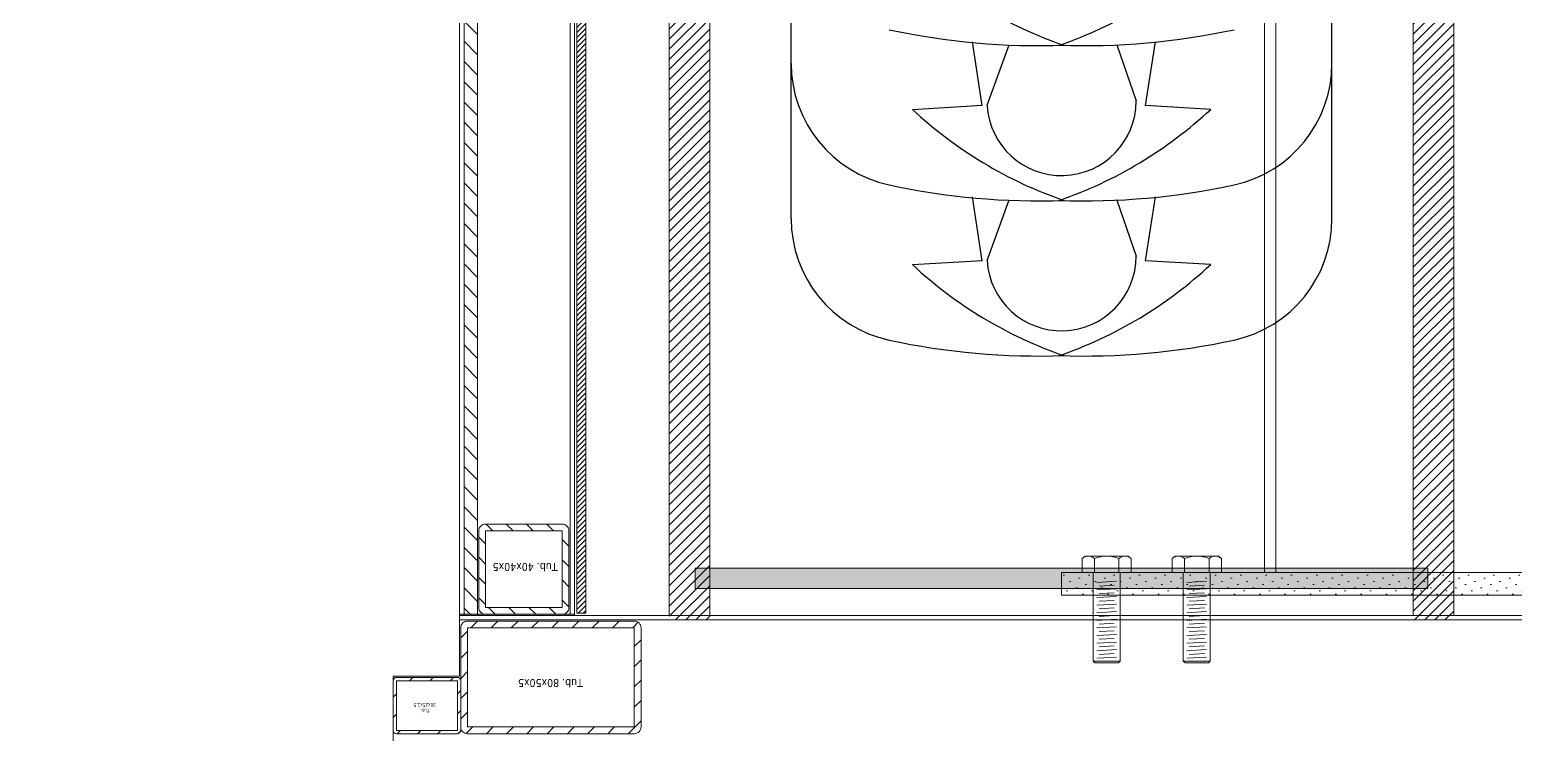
# Model space of a CAD drawing. Header units: millimetres. Extents: x -853320 to 19484, y -510814 to 9708.
# Drawn here: x 3050 to 3709, y 3113 to 3426 of the extents above; entities that cross this region are included whole.
import ezdxf
from ezdxf import colors
from ezdxf.entities.mleader import LeaderData, LeaderLine
from ezdxf.math import Vec2, Vec3

# ---------------------------------------------------------------- set-up
doc = ezdxf.new("R2010")
doc.units = ezdxf.units.MM
doc.linetypes.add('TRATTEGGIATA2', pattern=[9.525, 6.35, -3.175])
for name, color, linetype, lineweight in [('F_ARREDI', 7, 'Continuous', 5), ('F_ELETTRODOMESTICI', 40, 'Continuous', 5), ('F_ESCURSORI_slider', 7, 'Continuous', 0), ('F_MINERAL WALL', 6, 'Continuous', 5), ('F_MULTI laminato OPACO', 1, 'Continuous', 5), ('F_RIV.to PARETI e SOFFITTO_slider', 7, 'Continuous', 5)]:
    doc.layers.add(name, color=color, linetype=linetype, lineweight=lineweight)
doc.layers.add('F_PARETI_slider', color=1, linetype='Continuous', lineweight=5, true_color=0xff0000)
doc.layers.add('VESTIARIO - clothing', color=185, linetype='Continuous')
doc.styles.add('DANZI-DIDASCALIE', font='Yu Gothic UI Light.ttf', dxfattribs={"height": 30})
doc.styles.add('Tahoma', font='tahoma.ttf')

# ---------------------------------------------------------------- blocks, each defined once
blk = doc.blocks.new('_Dot')
at = {"color": 0, "linetype": 'ByBlock', "lineweight": -2}
blk.add_line((-0.5, 0), (-1, 0), dxfattribs=at)
at = {"color": 0, "linetype": 'ByBlock', "const_width": 0.5}
blk.add_lwpolyline([(-0.25, 0, 1), (0.25, 0, 1)], format="xyb", close=True, dxfattribs=at)
blk = doc.blocks.new('RIV.to_pareti e soffitto_slider_bagno_camera doppia_rev.01_pianta')
at = {"layer": 'F_MULTI laminato OPACO', "color": 3}
blk.add_lwpolyline([(20001.13, 21800.66), (17187.13, 21800.66), (17187.13, 22976.66), (20001.13, 22976.66)], close=True, dxfattribs=at)
blk = doc.blocks.new('ARMADIO_camera master_sol.C_pianta')
at = {"layer": 'F_MULTI laminato OPACO', "transparency": 33554508}
h = blk.add_hatch(dxfattribs=at)
h.set_pattern_fill('ANSI31', color=256)
h.set_pattern_definition([(45, (2382, -6e-09), (-2.24506403, 2.24506403), [])])
h.paths.add_polyline_path([(719908.42, 531638.1), (719890.42, 531638.1), (719890.42, 531056.1), (719908.42, 531056.1)])
h = blk.add_hatch(dxfattribs=at)
h.set_pattern_fill('ANSI31', color=256)
h.set_pattern_definition([(45, (2382, 0), (-2.24506403, 2.24506403), [])])
h.paths.add_polyline_path([(720238.42, 531638.1), (720220.42, 531638.1), (720220.42, 531056.1), (720238.42, 531056.1)])
h = blk.add_hatch(color=256, dxfattribs=at)
h.dxf.hatch_style = 1
h.paths.add_polyline_path([(719901.92, 531615.1), (720226.92, 531615.1), (720226.92, 531624.1), (719901.92, 531624.1)])
at = {"layer": 'F_MULTI laminato OPACO'}
for points in [[(719890.42, 531636.1), (719908.42, 531636.1), (719908.42, 531056.1), (719890.42, 531056.1)], [(720220.42, 531636.1), (719908.42, 531636.1), (719908.42, 531056.1), (720220.42, 531056.1)], [(720220.42, 531636.1), (720238.42, 531636.1), (720238.42, 531056.1), (720220.42, 531056.1)], [(719901.92, 531615.1), (720226.92, 531615.1), (720226.92, 531624.1), (719901.92, 531624.1)], [(720220.42, 531615.1), (719908.42, 531615.1), (719908.42, 531067.1), (720220.42, 531067.1)], [(720220.42, 531615.1), (719908.42, 531615.1), (719908.42, 531067.1), (720220.42, 531067.1)]]:
    blk.add_lwpolyline(points, close=True, dxfattribs=at)
at = {"layer": 'VESTIARIO - clothing', "color": 3}
for p, q in [((719998.26, 531480.46), (720027.21, 531478.8)), ((720027.21, 531478.8), (720022.8, 531450.47)), ((720087.78, 531451.93), (720097.5, 531478.8)), ((720099.57, 531478.8), (720103.98, 531450.47)), ((720130.58, 531480.46), (720099.59, 531478.68)), ((720039.96, 531451.88), (720031.32, 531476.73)), ((719944.51, 531460.17), (719944.51, 531391.33)), ((720184.34, 531460.17), (720184.34, 531391.33)), ((719998.26, 531411.62), (720027.21, 531409.95)), ((720027.21, 531409.95), (720022.8, 531381.63)), ((720039.96, 531383.03), (720031.32, 531407.88)), ((720087.78, 531383.08), (720097.5, 531409.95)), ((720099.57, 531409.95), (720103.98, 531381.63)), ((720130.58, 531411.62), (720099.59, 531409.83)), ((719944.51, 531391.33), (719944.51, 531322.49)), ((720184.34, 531391.33), (720184.34, 531322.49))]:
    blk.add_line(p, q, dxfattribs=at)
for centre, radius, start, end in [((720054.24, 531206.83), 314.21, 87.95411, 102.18372), ((720126.9, 531342.51), 188.62, 109.01128, 132.99972), ((720074.61, 531206.83), 314.21, 77.81628, 92.04589), ((720001.94, 531342.51), 188.62, 47.00028, 70.98872), ((719999.54, 531460.17), 55.03, 102.18372, 180), ((720129.31, 531460.17), 55.03, 0, 77.81628), ((720064.42, 531476.73), 33.1, 3.40914, 180), ((720054.24, 531137.99), 314.21, 87.95411, 102.18372), ((720126.9, 531273.67), 188.62, 109.01128, 132.99972), ((720074.61, 531137.99), 314.21, 77.81628, 92.04589), ((720001.94, 531273.67), 188.62, 47.00028, 70.98872), ((719999.54, 531391.33), 55.03, 102.18372, 180), ((720129.31, 531391.33), 55.03, 0, 77.81628), ((720064.42, 531407.88), 33.1, 3.40914, 180), ((720054.24, 531069.14), 314.21, 87.95411, 102.18372), ((720126.9, 531204.83), 188.62, 109.01128, 132.99972), ((720074.61, 531069.14), 314.21, 77.81628, 92.04589), ((720001.94, 531204.83), 188.62, 47.00028, 70.98872)]:
    blk.add_arc(centre, radius, start, end, dxfattribs=at)
blk = doc.blocks.new('SLIDER piccola_lato ingresso_pianta_rev.01')
at = {"linetype": 'Continuous', "lineweight": 9}
h = blk.add_hatch(dxfattribs=at)
h.set_pattern_fill('ANSI31', color=34, scale=2, angle=90, style=0)
h.paths.add_polyline_path([(827516.53, 514001.5), (827510.53, 514001.5), (827510.53, 514640.5), (827516.53, 514640.5)])
at = {"lineweight": 9}
h = blk.add_hatch(dxfattribs=at)
h.set_pattern_fill('ANSI31', color=1, scale=2, angle=90)
h.set_pattern_definition([(135, (961724.203, 231637.206), (-4.49012806, -4.49012806), [])])
h.paths.add_polyline_path([(827520.03, 514039), (827554.03, 514039), (827554.03, 514005), (827520.03, 514005)], flags=16)
edge = h.paths.add_edge_path()
edge.add_arc((827520.03, 514039), 3, 90, 180, ccw=False)
edge.add_line((827520.03, 514042), (827554.03, 514042))
edge.add_arc((827554.03, 514039), 3, 0, 90, ccw=False)
edge.add_line((827557.03, 514039), (827557.03, 514005))
edge.add_arc((827554.03, 514005), 3, -90, 0, ccw=False)
edge.add_line((827554.03, 514002), (827520.03, 514002))
edge.add_arc((827520.03, 514005), 3, 180, 270, ccw=False)
edge.add_line((827517.03, 514005), (827517.03, 514039))
at = {"linetype": 'ByBlock', "lineweight": 9}
h = blk.add_hatch(dxfattribs=at)
h.set_pattern_fill('DOTS', color=256, scale=0.3, angle=45)
h.set_pattern_definition([(45, (1092790.8068, 667884.49216), (-0.1683798023, 0.5051394068), [0, -0.47625])])
h.paths.add_polyline_path([(827508.53, 514002), (827559.53, 514002), (827559.53, 514001.5), (827508.53, 514001.5)])
at = {"lineweight": 9}
h = blk.add_hatch(dxfattribs=at)
h.set_pattern_fill('ANSI31', color=1, scale=2, angle=180)
h.set_pattern_definition([(225, (1292590.588, 477379.844), (4.49012806, -4.49012806), [])])
edge = h.paths.add_edge_path()
edge.add_line((827479.03, 513950.5), (827479.03, 513972.5))
edge.add_arc((827480.53, 513972.5), 1.5, 90, 180, ccw=False)
edge.add_line((827480.53, 513974), (827507.53, 513974))
edge.add_arc((827507.53, 513972.5), 1.5, 0, 90, ccw=False)
edge.add_line((827509.03, 513972.5), (827509.03, 513950.5))
edge.add_arc((827507.53, 513950.5), 1.5, -90, 0, ccw=False)
edge.add_line((827507.53, 513949), (827480.53, 513949))
edge.add_arc((827480.53, 513950.5), 1.5, 180, 270, ccw=False)
h.paths.add_polyline_path([(827480.53, 513950.5), (827480.53, 513972.5), (827507.53, 513972.5), (827507.53, 513950.5)], flags=16)
at = {"layer": 'F_MINERAL WALL'}
h = blk.add_hatch(dxfattribs=at)
h.set_pattern_fill('ANSI31', color=256, scale=0.5)
h.set_pattern_definition([(45, (810369.8892, 492274.8376), (-1.122532015, 1.122532015), [])])
h.paths.add_polyline_path([(827564.53, 514002.5), (827564.53, 515172.5), (827560.53, 515172.5), (827560.53, 514002.5)])
at = {"lineweight": 9}
for p, q in [((827508.53, 514001.5), (827508.53, 513974.5)), ((827589.03, 514001.5), (827508.53, 514001.5)), ((827589.03, 513999.5), (827508.53, 513999.5)), ((827508.53, 513974.5), (827479.03, 513974.5))]:
    blk.add_line(p, q, dxfattribs=at)
at = {"color": 8, "linetype": 'TRATTEGGIATA2', "lineweight": 9, "ltscale": 0.15}
blk.add_line((827589.03, 514001.5), (828929.03, 514001.5), dxfattribs=at)
at = {"linetype": 'ByBlock', "lineweight": 9}
blk.add_line((827479.03, 513974.5), (827479.03, 513942.5), dxfattribs=at)
at = {"lineweight": 9}
for points in [[(830373.53, 514001.5), (827559.53, 514001.5), (827559.53, 515196.5), (830373.53, 515196.5)], [(827508.53, 514002), (827559.53, 514002), (827559.53, 514001.5), (827508.53, 514001.5)]]:
    blk.add_lwpolyline(points, close=True, dxfattribs=at)
at = {"color": 32, "linetype": 'ByBlock', "lineweight": 9}
blk.add_lwpolyline([(827510.53, 514640.5), (827510.53, 514001.5), (827516.53, 514001.5), (827516.53, 514640.5)], close=True, dxfattribs=at)
at = {"color": 1, "lineweight": 9}
for points in [[(827517.03, 514039, -0.414214), (827520.03, 514042), (827554.03, 514042, -0.414214), (827557.03, 514039), (827557.03, 514005, -0.414214), (827554.03, 514002), (827520.03, 514002, -0.414214), (827517.03, 514005)], [(827479.03, 513950.5), (827479.03, 513972.5, -0.414214), (827480.53, 513974), (827507.53, 513974, -0.414214), (827509.03, 513972.5), (827509.03, 513950.5, -0.414214), (827507.53, 513949), (827480.53, 513949, -0.414214)]]:
    blk.add_lwpolyline(points, format="xyb", close=True, dxfattribs=at)
for points in [[(827520.03, 514039), (827554.03, 514039), (827554.03, 514005), (827520.03, 514005)], [(827480.53, 513950.5), (827480.53, 513972.5), (827507.53, 513972.5), (827507.53, 513950.5)]]:
    blk.add_lwpolyline(points, close=True, dxfattribs=at)
at = {"linetype": 'ByBlock', "lineweight": 9}
blk.add_lwpolyline([(827508.53, 514001.5), (830424.53, 514001.5), (830424.53, 513999.5), (827508.53, 513999.5)], close=True, dxfattribs=at)
at = {"layer": 'F_MINERAL WALL'}
blk.add_lwpolyline([(827564.53, 514002.5), (827564.53, 515172.5), (827560.53, 515172.5), (827560.53, 514002.5)], close=True, dxfattribs=at)
at = {"color": 30, "lineweight": 9, "insert": (827548.81, 513971.51), "char_height": 3.549, "width": 31.8549, "attachment_point": 5, "rotation": 180, "style": 'Tahoma', "bg_fill": 3, "box_fill_scale": 1.1, "bg_fill_color": 256, "bg_fill_true_color": 13158600, "bg_fill_transparency": 0}
blk.add_mtext('Tub. 80x50x5', dxfattribs=at)
at = {"lineweight": 9}
h = blk.add_hatch(dxfattribs=at)
h.set_pattern_fill('ANSI31', color=1, scale=2, angle=180)
h.set_pattern_definition([(225, (1292590.588, 478094.604), (4.49012806, -4.49012806), [])])
edge = h.paths.add_edge_path()
edge.add_line((827509.03, 513952), (827509.03, 513996))
edge.add_arc((827512.03, 513996), 3, 90, 180, ccw=False)
edge.add_line((827512.03, 513999), (827586.03, 513999))
edge.add_arc((827586.03, 513996), 3, 0, 90, ccw=False)
edge.add_line((827589.03, 513996), (827589.03, 513952))
edge.add_arc((827586.03, 513952), 3, -90, 0, ccw=False)
edge.add_line((827586.03, 513949), (827512.03, 513949))
edge.add_arc((827512.03, 513952), 3, 180, 270, ccw=False)
h.paths.add_polyline_path([(827512.03, 513952), (827512.03, 513996), (827586.03, 513996), (827586.03, 513952)], flags=16)
at = {"color": 1, "lineweight": 9}
blk.add_lwpolyline([(827509.03, 513952), (827509.03, 513996, -0.414214), (827512.03, 513999), (827586.03, 513999, -0.414214), (827589.03, 513996), (827589.03, 513952, -0.414214), (827586.03, 513949), (827512.03, 513949, -0.414214)], format="xyb", close=True, dxfattribs=at)
blk.add_lwpolyline([(827512.03, 513952), (827512.03, 513996), (827586.03, 513996), (827586.03, 513952)], close=True, dxfattribs=at)
at = {"color": 30, "lineweight": 9, "attachment_point": 5, "rotation": 180, "style": 'Tahoma', "bg_fill": 3, "box_fill_scale": 1.1, "bg_fill_color": 256, "bg_fill_true_color": 13158600, "bg_fill_transparency": 0}
for s, insert, char_height, width in [('Tub. 40x40x5', (827537.56, 514023), 3.549, 31.8549), ('Tub. \\P{\\C6;30}x25x1,5', (827493.09, 513960.68), 1.5, 10.3624)]:
    blk.add_mtext(s, dxfattribs=dict(at, insert=insert, char_height=char_height, width=width))
at = {"lineweight": 9}
for points in [[(827508.53, 514001.5), (827508.53, 515172.5), (827559.53, 515172.5), (827559.53, 514001.5)], [(827510.53, 514002), (827510.53, 515172), (827557.53, 515172), (827557.53, 514002)]]:
    blk.add_lwpolyline(points, close=True, dxfattribs=at)
blk = doc.blocks.new('Vite M12x40')
at = {"color": 70, "lineweight": 5}
for p, q in [((455517.34, -4111.99), (455517.34, -4090.22)), ((455523.67, -4090.22), (455517.34, -4090.22)), ((455524.66, -4091.52), (455523.67, -4090.22)), ((455524.66, -4110.69), (455524.66, -4091.52)), ((455478.12, -4095.11), (455477.33, -4095.89)), ((455477.33, -4106.32), (455477.33, -4095.89)), ((455478.12, -4095.11), (455517.34, -4095.11)), ((455478.12, -4107.11), (455478.12, -4095.11)), ((455479.33, -4096.73), (455479.82, -4105.48)), ((455481.07, -4097.74), (455481.45, -4104.47)), ((455482.7, -4096.73), (455483.19, -4105.48)), ((455484.44, -4097.74), (455484.81, -4104.47)), ((455486.07, -4096.73), (455486.55, -4105.48)), ((455487.81, -4097.74), (455488.18, -4104.47)), ((455489.43, -4096.73), (455489.92, -4105.48)), ((455491.17, -4097.74), (455491.55, -4104.47)), ((455492.8, -4096.73), (455493.29, -4105.48)), ((455494.54, -4097.74), (455494.92, -4104.47)), ((455496.17, -4096.73), (455496.66, -4105.48)), ((455497.91, -4097.74), (455498.28, -4104.47)), ((455499.53, -4096.73), (455500.02, -4105.48)), ((455501.27, -4097.74), (455501.65, -4104.47)), ((455502.9, -4096.73), (455503.39, -4105.48)), ((455504.64, -4097.74), (455505.02, -4104.47)), ((455506.27, -4096.73), (455506.76, -4105.48)), ((455508.01, -4097.74), (455508.39, -4104.47)), ((455509.64, -4096.73), (455510.13, -4105.48)), ((455511.38, -4097.74), (455511.75, -4104.47)), ((455513, -4096.73), (455513.49, -4105.48)), ((455517.34, -4095.66), (455523.67, -4095.66)), ((455478.12, -4107.11), (455477.33, -4106.32)), ((455478.12, -4107.11), (455517.34, -4107.11)), ((455523.67, -4106.55), (455517.34, -4106.55)), ((455524.66, -4110.69), (455523.67, -4111.99)), ((455523.67, -4111.99), (455517.34, -4111.99))]:
    blk.add_line(p, q, dxfattribs=at)
for centre, radius, start, end in [((455520.41, -4092.94), 4.25, 320.12945, 39.87055), ((455509.16, -4101.11), 15.5, 339.44272, 20.55728), ((455520.41, -4109.27), 4.25, 320.12945, 39.87055)]:
    blk.add_arc(centre, radius, start, end, dxfattribs=at)
blk = doc.blocks.new('Pist. c.1150 aperti')
at = {"lineweight": 9}
h = blk.add_hatch(dxfattribs=at)
h.set_pattern_fill('DOTS', color=5, scale=2.5, angle=-45)
h.set_pattern_definition([(315, (309749.5915, 235084.7563), (4.209495057, 1.40316502), [0, -3.96875])])
h.paths.add_polyline_path([(461218.3, -18193.24), (461218.3, -18183.24), (461558.3, -18183.24), (461558.3, -18193.24)])
at = {"color": 175, "linetype": 'Continuous', "lineweight": 5}
for points in [[(461468.3, -15923.24), (461468.3, -18183.24), (461308.3, -18183.24), (461308.3, -15923.24)], [(461463.3, -15923.24), (461463.3, -18183.24), (461313.3, -18183.24), (461313.3, -15923.24)]]:
    blk.add_lwpolyline(points, close=True, dxfattribs=at)
at = {"color": 5, "lineweight": 9}
blk.add_lwpolyline([(461218.3, -18193.24), (461218.3, -18183.24), (461558.3, -18183.24), (461558.3, -18193.24)], close=True, dxfattribs=at)
at = {"color": 1, "lineweight": 5, "rotation": 90.00000000000001}
for p in [(457137.19, -473700.61), (457177.19, -473700.61)]:
    blk.add_blockref('Vite M12x40', p, dxfattribs=at)
blk = doc.blocks.new('BAGNO-LAVANDERIA_pianta_sol.B')
at = {"layer": 'F_ELETTRODOMESTICI', "color": 5, "ltscale": 5}
ml = blk.add_multileader_mtext('Standard', dxfattribs=at)
ml.set_content('{\\fYu Gothic UI Light|b0|i0|c128|p34;BASAMENTO c/cassetto} ditta MIELE art.WTS 610', color=5, style='DANZI-DIDASCALIE')
ml.set_leader_properties(color=256, linetype='ByLayer', lineweight=-1)
ml.set_arrow_properties(name='DOT')
ml.build(insert=Vec2(0, 0))
ml.multileader.update_dxf_attribs({"arrow_head_size": 5, "scale": 5})
ctx = ml.context
ctx.base_point, ctx.scale, ctx.char_height, ctx.arrow_head_size, ctx.landing_gap_size, ctx.plane_origin, ctx.plane_x_axis, ctx.plane_y_axis = Vec3(865728.96, 518190.64), 5, 25, 5, 10, Vec3(865691.99, 518253.27), Vec3(0, -1), Vec3(1, 0)
notes = []
notes.append((ctx, [(0, (0, 0, 0), (0, 0), (1, 0), 1, [])]))
ctx.mtext.insert, ctx.mtext.text_direction, ctx.mtext.rotation, ctx.mtext.width, ctx.mtext.flow_direction = Vec3(865741.68, 518180.64), Vec3(0, -1), 4.712389, 471.5743, 5
ml = blk.add_multileader_mtext('Standard', dxfattribs=at)
ml.set_content('{\\fYu Gothic UI Light|b0|i0|c128|p34;LAVASCIUGA} ditta MIELE art.WTD165 WPM 8/5kg', color=5, style='DANZI-DIDASCALIE')
ml.set_leader_properties(color=256, linetype='ByLayer', lineweight=-1)
ml.set_arrow_properties(name='DOT')
ml.build(insert=Vec2(0, 0))
ml.multileader.update_dxf_attribs({"arrow_head_size": 5, "scale": 5})
ctx = ml.context
ctx.base_point, ctx.scale, ctx.char_height, ctx.arrow_head_size, ctx.landing_gap_size, ctx.plane_origin, ctx.plane_x_axis, ctx.plane_y_axis = Vec3(865852.82, 518185.28), 5, 25, 5, 10, Vec3(865819.83, 518247.92), Vec3(0, -1), Vec3(1, 0)
notes.append((ctx, [(0, (0, 0, 0), (0, 0), (1, 0), 1, [])]))
ctx.mtext.insert, ctx.mtext.text_direction, ctx.mtext.rotation, ctx.mtext.width, ctx.mtext.flow_direction = Vec3(865869.52, 518175.28), Vec3(0, -1), 4.712389, 377.0167, 5
for ctx, leaders in notes:
    for number, flags, end, landing, length, lines in leaders:
        leader = LeaderData()
        leader.index, (leader.has_last_leader_line, leader.has_dogleg_vector, leader.attachment_direction) = number, flags
        leader.last_leader_point, leader.dogleg_vector, leader.dogleg_length = Vec3(end), Vec3(landing), length
        for number, points, colour, breaks in lines:
            line = LeaderLine()
            line.index, line.vertices, line.color, line.breaks = number, Vec3.list(points), colors.encode_raw_color(colour), breaks
            leader.lines.append(line)
        ctx.leaders.append(leader)

msp = doc.modelspace()

# ---------------------------------------------------------------- block references
at = {"layer": 'F_ARREDI', "color": 2, "lineweight": 5}
msp.add_blockref('BAGNO-LAVANDERIA_pianta_sol.B', (-853319.899, -510814.178), dxfattribs=at)
at = {"layer": 'F_ARREDI', "color": 2, "lineweight": 5, "rotation": 180}
msp.add_blockref('ARMADIO_camera master_sol.C_pianta', (723572.288, 534801.91), dxfattribs=at)
at = {"layer": 'F_RIV.to PARETI e SOFFITTO_slider', "xscale": -1, "rotation": 180}
msp.add_blockref('RIV.to_pareti e soffitto_slider_bagno_camera doppia_rev.01_pianta', (-13895.268, 26142.475), dxfattribs=at)

# ---------------------------------------------------------------- next in the draw order: block references
at = {"layer": 'F_PARETI_slider', "linetype": 'ByBlock', "lineweight": 13}
msp.add_blockref('SLIDER piccola_lato ingresso_pianta_rev.01', (-824267.661, -510835.683), dxfattribs=at)

# ---------------------------------------------------------------- next in the draw order: block references
at = {"layer": 'F_ESCURSORI_slider', "lineweight": 13}
msp.add_blockref('Pist. c.1150 aperti', (-457710.438, 21368.058), dxfattribs=at)

doc.saveas('drawing.dxf')
